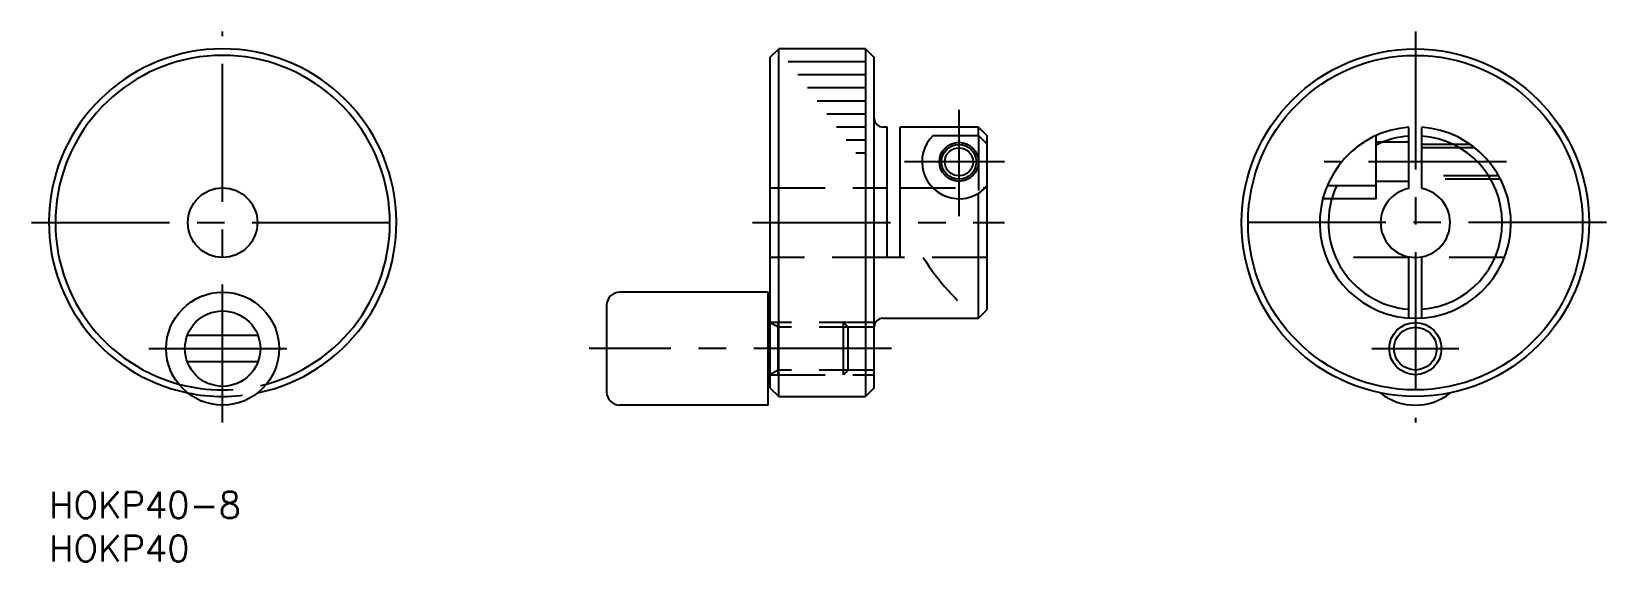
# Model space of a CAD drawing. Extents: x -2 to 179, y -8 to 53.
import ezdxf

# ---------------------------------------------------------------- set-up
doc = ezdxf.new("R2010")
doc.units = 0
doc.header["$LTSCALE"] = 0.5
doc.linetypes.add('CENTER', pattern=[50.8, 31.75, -6.35, 6.35, -6.35])
doc.linetypes.add('DASHED', pattern=[19.05, 12.7, -6.35])
doc.layers.get('0').update_dxf_attribs({"linetype": 'CONTINUOUS'})
for name, color, linetype in [('MSM_CENTER', 1, 'CENTER'), ('MSM_CONTINUOUS', 7, 'CONTINUOUS'), ('MSM_DASHED', 4, 'DASHED'), ('MSM_NARROW', 5, 'CONTINUOUS'), ('MSM_PART_NUMBER', 7, 'CONTINUOUS')]:
    doc.layers.add(name, color=color, linetype=linetype)
doc.styles.get("Standard").update_dxf_attribs({"font": 'txt.shx', "height": 3, "bigfont": 'bigfont.shx'})

# ---------------------------------------------------------------- blocks, each defined once
blk = doc.blocks.new('*U3')
at = {"layer": 'MSM_PART_NUMBER'}
blk.add_text('HOKP40-8', height=3, dxfattribs=at).set_placement((0, -3))
blk = doc.blocks.new('*U4')
at = {"layer": 'MSM_PART_NUMBER'}
blk.add_text('HOKP40', height=3, dxfattribs=at).set_placement((0, -8))

msp = doc.modelspace()

# ---------------------------------------------------------------- linework, layer by layer
msp.add_circle((157.28, 16.5), 2.46)
at = {"layer": 'MSM_CENTER'}
for p, q in [((20, 8), (20, 53)), ((157.28, 53), (157.28, 8)), ((104.75, 44), (104.75, 31.75)), ((110, 38), (98.5, 38)), ((167.77, 38), (146.8, 38)), ((-2, 31), (42, 31)), ((81, 31), (110, 31)), ((179.28, 31), (135.28, 31)), ((11.5, 16.5), (28.5, 16.5)), ((97, 16.5), (62.2, 16.5)), ((152.28, 16.5), (162.28, 16.5))]:
    msp.add_line(p, q, dxfattribs=at)
at = {"layer": 'MSM_CONTINUOUS'}
for p, q in [((83, 50), (84, 51)), ((94, 51), (84, 51)), ((84, 11), (84, 51)), ((94, 51), (94, 11)), ((94, 51), (95, 50)), ((83, 50), (83, 12)), ((95, 12), (95, 50)), ((96.5, 42), (96, 42)), ((96.5, 27), (96.5, 42)), ((107, 42), (98, 42)), ((98, 27), (98, 42)), ((107, 42), (108, 41)), ((107, 41.04), (107, 42)), ((156.53, 34.93), (156.53, 41.97)), ((158.03, 34.93), (158.03, 41.97)), ((101.78, 41.04), (107, 41.04)), ((107, 41.04), (108, 40.04)), ((108, 21), (108, 41)), ((152.78, 35.26), (152.78, 41.04)), ((147.14, 35.26), (152.78, 35.26)), ((107, 20), (107, 34.39)), ((98, 27), (96.5, 27)), ((156.53, 20.03), (156.53, 27.07)), ((158.03, 20.03), (158.03, 27.07)), ((82.8, 23), (65.7, 23)), ((82.8, 10), (82.8, 23)), ((64.2, 21.5), (64.2, 11.5)), ((83, 20.5), (82.8, 20.5)), ((96, 20), (107, 20)), ((107, 20), (108, 21)), ((24.07, 18), (15.93, 18)), ((15.93, 15), (24.07, 15)), ((82.8, 12.5), (83, 12.5)), ((83, 12), (84, 11)), ((84, 11), (94, 11)), ((95, 12), (94, 11)), ((82.8, 10), (65.7, 10))]:
    msp.add_line(p, q, dxfattribs=at)
for centre, radius in [((157.28, 31), 20), ((157.28, 31), 19.25), ((104.75, 38), 2.25), ((104.75, 38), 1.62), ((20, 31), 4), ((20, 16.5), 6.5), ((20, 16.5), 4.34)]:
    msp.add_circle(centre, radius, dxfattribs=at)
for centre, radius, start, end in [((20, 31), 20, 281.6752, 258.3248), ((20, 31), 19.25, 285.2617, 254.7383), ((96, 43), 1, 180, 270), ((157.28, 31), 11, 93.9096, 86.0904), ((104.75, 38), 4.25, 134.3822, 319.8808), ((157.28, 31), 10, 94.3012, 116.7437), ((157.28, 31), 10, 274.3012, 85.6988), ((157.28, 31), 10, 154.7772, 265.6988), ((157.28, 31), 4, 100.8069, 79.1931), ((65.7, 21.5), 1.5, 90, 180), ((96, 19), 1, 90, 180), ((65.7, 11.5), 1.5, 180, 270), ((157.28, 16.5), 6.5, 231.4894, 308.5106)]:
    msp.add_arc(centre, radius, start, end, dxfattribs=at)
at = {"layer": 'MSM_DASHED'}
for p, q in [((107, 41.04), (107, 34.39)), ((156.53, 40.25), (152.78, 40.25)), ((163.61, 40), (158.03, 40)), ((164.11, 39.62), (158.03, 39.62)), ((166.88, 36.38), (158.03, 36.38)), ((83, 35), (96.5, 35)), ((98, 35), (108, 35)), ((156.53, 35.75), (152.78, 35.75)), ((152.78, 33.75), (152.78, 35.26)), ((167.08, 36), (158.03, 36)), ((152.78, 33.75), (146.63, 33.75)), ((96.5, 27), (83, 27)), ((108, 27), (98, 27)), ((156.53, 27), (147.03, 27)), ((167.53, 27), (158.03, 27)), ((83.94, 18.96), (83, 19.5)), ((95, 19.5), (83, 19.5)), ((83.94, 13.5), (83.94, 19.5)), ((95, 18.96), (83.94, 18.96)), ((92, 18.96), (91.46, 19.5)), ((91.46, 13.5), (91.46, 19.5)), ((92, 14.04), (92, 18.96)), ((83.94, 14.04), (83, 13.5)), ((83, 13.5), (95, 13.5)), ((95, 14.04), (83.94, 14.04)), ((92, 14.04), (91.46, 13.5))]:
    msp.add_line(p, q, dxfattribs=at)
for centre, radius, start, end in [((122, 40), 25, 211.3323, 233.1301), ((20, 31), 19.25, 254.7383, 285.2617), ((20, 31), 20, 258.3248, 281.6752)]:
    msp.add_arc(centre, radius, start, end, dxfattribs=at)
at = {"layer": 'MSM_NARROW'}
for p, q in [((94, 49.5), (85.11, 49.5)), ((94, 48), (86.22, 48)), ((94, 46.5), (87.33, 46.5)), ((94, 45), (88.44, 45)), ((94, 43.5), (89.56, 43.5)), ((94, 42), (90.67, 42)), ((94, 40.5), (91.78, 40.5)), ((94, 39), (92.89, 39))]:
    msp.add_line(p, q, dxfattribs=at)
for centre, radius in [((104.75, 38), 2), ((157.28, 16.5), 3)]:
    msp.add_circle(centre, radius, dxfattribs=at)

# ---------------------------------------------------------------- block references
at = {"layer": 'MSM_CONTINUOUS'}
for name in ['*U3', '*U4']:
    msp.add_blockref(name, (0, 0), dxfattribs=at)

doc.saveas('drawing.dxf')
